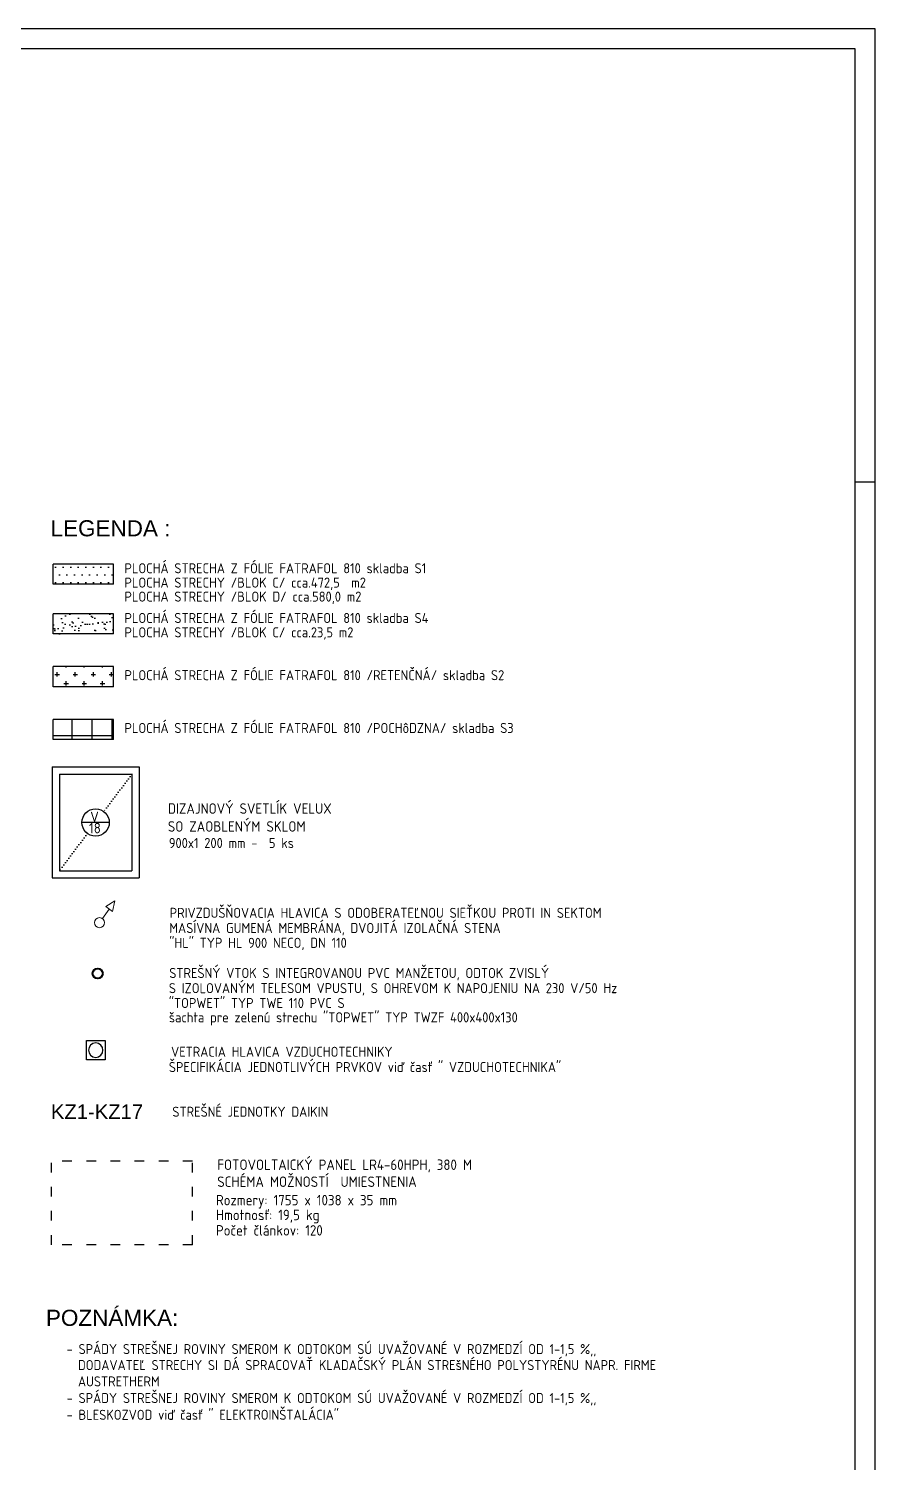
# Model space of a CAD drawing. Extents: x 4511820 to 5180432, y -1526536 to -944957.
# Drawn here: x 5159711 to 5170238, y -962788 to -944957 of the extents above; entities that cross this region are included whole.
import ezdxf

# ---------------------------------------------------------------- set-up
doc = ezdxf.new("R2010")
doc.units = 0
doc.header["$MEASUREMENT"] = 0
doc.linetypes.add('ACAD_ISO03W100', pattern=[30, 12, -18])
doc.linetypes.add('ACAD_ISO07W100', pattern=[3.5, 0.5, -3])
for name, color, linetype in [('KÓTY', 4, 'CONTINUOUS'), ('MÚRY', 1, 'CONTINUOUS'), ('OKNÁ', 143, 'CONTINUOUS'), ('TENKÁ', 7, 'CONTINUOUS'), ('ZZ-chladenie', 133, 'CONTINUOUS'), ('ZZ-elektro', 221, 'CONTINUOUS'), ('zz-vetr', 52, 'CONTINUOUS'), ('ŠRAFY', 82, 'CONTINUOUS')]:
    doc.layers.add(name, color=color, linetype=linetype)
doc.layers.add('zz-kanal-daždová', color=136, linetype='CONTINUOUS', lineweight=40)
doc.layers.add('zz-kanal-splaskova', color=37, linetype='CONTINUOUS', lineweight=18)
doc.styles.add('ARIAL', font='arial.ttf')
doc.styles.add('Style-Arial', font='arial.ttf')
doc.styles.add('STYLE1', font='isocp.shx')

msp = doc.modelspace()

# ---------------------------------------------------------------- hatches: boundary and pattern name
at = {"layer": 'ŠRAFY', "ltscale": 0.25}
h = msp.add_hatch(dxfattribs=at)
h.set_pattern_fill('DOTS', color=256, scale=1500)
h.paths.add_polyline_path([(5160767.146, -951615.395), (5160017.146, -951615.395), (5160017.146, -951865.395), (5160767.146, -951865.395)])
h = msp.add_hatch(dxfattribs=at)
h.set_pattern_fill('AR-SAND', color=256, scale=80)
h.set_pattern_definition([(37.5, (0, 12046.26), (-5.0394686, 154.1459015), [0, -121.6, 0, -136, 0, -130]), (7.5, (0, 12046.26), (141.5821364, 225.771685), [0, -65.6, 0, -109.6, 0, -42]), (327.5, (-98.4, 12046.26), (249.131349, 0.4527243), [0, -40, 0, -144, 0, -188]), (317.5, (-98.4, 12046.26), (240.490128, 70.214045), [0, -20, 0, -94.4, 0, -108])])
h.paths.add_polyline_path([(5160767.146, -952234.108), (5160017.146, -952234.108), (5160017.146, -952484.108), (5160767.146, -952484.108)])
h = msp.add_hatch(dxfattribs=at)
h.set_pattern_fill('CROSS', color=256, scale=450)
h.paths.add_polyline_path([(5160767.146, -952891.396), (5160017.146, -952891.396), (5160017.146, -953141.396), (5160767.146, -953141.396)])
h = msp.add_hatch(dxfattribs=at)
h.set_pattern_fill('NET', color=256, scale=2000)
h.paths.add_polyline_path([(5160767.146, -953548.684), (5160017.146, -953548.684), (5160017.146, -953798.684), (5160767.146, -953798.684)])

# ---------------------------------------------------------------- linework, layer by layer
at = {"layer": 'KÓTY', "linetype": 'ACAD_ISO07W100', "ltscale": 10}
for p, q in [((5160993.797, -954229.641), (5160645.797, -954693.641)), ((5160441.797, -954965.641), (5160093.797, -955429.641))]:
    msp.add_line(p, q, dxfattribs=at)
at = {"layer": 'MÚRY', "ltscale": 0.25}
for p, q in [((5160767.146, -951615.395), (5160017.146, -951615.395)), ((5160767.146, -951865.395), (5160017.146, -951865.395)), ((5160767.146, -952234.108), (5160017.146, -952234.108)), ((5160767.146, -952484.108), (5160017.146, -952484.108)), ((5160767.146, -952891.396), (5160017.146, -952891.396)), ((5160767.146, -953141.396), (5160017.146, -953141.396)), ((5160767.146, -953548.684), (5160017.146, -953548.684)), ((5160767.146, -953798.684), (5160017.146, -953798.684))]:
    msp.add_line(p, q, dxfattribs=at)
at = {"layer": 'OKNÁ', "ltscale": 0.25}
for p, q in [((5160017.146, -951865.395), (5160017.146, -951615.395)), ((5160767.146, -951865.395), (5160767.146, -951615.395)), ((5160017.146, -952484.108), (5160017.146, -952234.108)), ((5160767.146, -952484.108), (5160767.146, -952234.108)), ((5160017.146, -953141.396), (5160017.146, -952891.396)), ((5160767.146, -953141.396), (5160767.146, -952891.396)), ((5160017.146, -953798.684), (5160017.146, -953548.684)), ((5160767.146, -953798.684), (5160767.146, -953548.684))]:
    msp.add_line(p, q, dxfattribs=at)
at = {"layer": 'TENKÁ', "color": 7}
for p, q in [((5170238, -944957.036), (5090643, -944957.036)), ((5170238, -980292.373), (5170238, -944957.036)), ((5169988, -945207.036), (5090893, -945207.036)), ((5169988, -980042.373), (5169988, -945207.036))]:
    msp.add_line(p, q, dxfattribs=at)
at = {"layer": 'TENKÁ', "ltscale": 0.25}
for p, q in [((5169988, -950592.373), (5170238, -950592.373)), ((5160713.797, -954829.641), (5160373.797, -954829.641))]:
    msp.add_line(p, q, dxfattribs=at)
at = {"layer": 'TENKÁ'}
for p, q in [((5160003.797, -954139.641), (5161083.797, -954139.641)), ((5160003.797, -954139.641), (5160003.797, -955519.641)), ((5160093.797, -954229.641), (5160993.797, -954229.641)), ((5160093.797, -954229.641), (5160093.797, -955429.641)), ((5160993.797, -954229.641), (5160993.797, -955429.641)), ((5161083.797, -954139.641), (5161083.797, -955519.641)), ((5160003.797, -955519.641), (5161083.797, -955519.641)), ((5160093.797, -955429.641), (5160993.797, -955429.641))]:
    msp.add_line(p, q, dxfattribs=at)
at = {"layer": 'TENKÁ', "ltscale": 0.25}
msp.add_circle((5160543.797, -954829.641), 170, dxfattribs=at)
at = {"layer": 'ZZ-elektro', "linetype": 'ACAD_ISO03W100', "lineweight": 30, "ltscale": 10}
for p, q in [((5159993.709, -960081.848), (5159993.709, -959043.848)), ((5159993.709, -960081.848), (5159993.709, -959043.848)), ((5159993.709, -960081.848), (5159993.709, -959043.848)), ((5161748.709, -959043.848), (5159993.709, -959043.848)), ((5161748.709, -960081.848), (5161748.709, -959043.848)), ((5161748.709, -960081.848), (5161748.709, -959043.848)), ((5161748.709, -960081.848), (5159993.709, -960081.848)), ((5161748.709, -960081.848), (5159993.709, -960081.848)), ((5161748.709, -960081.848), (5159993.709, -960081.848))]:
    msp.add_line(p, q, dxfattribs=at)
at = {"layer": 'zz-kanal-daždová'}
msp.add_circle((5160569.455, -956708.352), 62.5, dxfattribs=at)
at = {"layer": 'zz-kanal-splaskova'}
for p, q in [((5160711.717, -955906.345), (5160628.265, -956024.618)), ((5160784.235, -955803.569), (5160669.725, -955876.715)), ((5160753.71, -955935.974), (5160669.725, -955876.715)), ((5160784.235, -955803.569), (5160753.71, -955935.974))]:
    msp.add_line(p, q, dxfattribs=at)
msp.add_circle((5160592.232, -956075.685), 62.5, dxfattribs=at)
at = {"layer": 'zz-vetr'}
msp.add_lwpolyline([(5160428.806, -957542.048), (5160660.659, -957542.048), (5160660.659, -957781.779), (5160428.806, -957781.779)], close=True, dxfattribs=at)
for start, end in [(90.0000045, 270.0000006), (269.9999994, 89.9999955)]:
    msp.add_arc((5160544.732, -957661.913), 90, start, end, dxfattribs=at)

# ---------------------------------------------------------------- texts
at = {"layer": 'TENKÁ', "color": 0, "ltscale": 0.25, "style": 'Style-Arial'}
for s, p in [('LEGENDA :', (5159983.365, -951270.67)), ('POZNÁMKA:', (5159925.987, -961090.481))]:
    msp.add_text(s, height=200, dxfattribs=at).set_placement(p)
at = {"layer": 'TENKÁ', "ltscale": 0.25, "style": 'STYLE1'}
for s, p in [('PLOCHÁ STRECHA Z FÓLIE FATRAFOL 810 skladba S1', (5160902.356, -951730.347)), ('PLOCHA STRECHY /BLOK C/ cca.472,5  m2 ', (5160902.356, -951908.812)), ('PLOCHA STRECHY /BLOK D/ cca.580,0 m2 ', (5160902.356, -952083.097)), ('PLOCHÁ STRECHA Z FÓLIE FATRAFOL 810 skladba S4', (5160902.356, -952349.06)), ('PLOCHA STRECHY /BLOK C/ cca.23,5 m2 ', (5160902.356, -952527.525)), ('PLOCHÁ STRECHA Z FÓLIE FATRAFOL 810 /RETENČNÁ/ skladba S2', (5160902.356, -953060.201)), ('PLOCHÁ STRECHA Z FÓLIE FATRAFOL 810 /POCHôDZNA/ skladba S3', (5160902.356, -953717.489)), ('900x1 200 mm -  5 ks', (5161453.806, -955147.374)), ('PRIVZDUŠŇOVACIA HLAVICA S ODOBERATEĽNOU SIEŤKOU PROTI IN SEKTOM', (5161464.695, -956016.223)), ('MASÍVNA GUMENÁ MEMBRÁNA, DVOJITÁ IZOLAČNÁ STENA', (5161459.292, -956204.841)), ('"HL" TYP HL 900 NECO, DN 110 ', (5161459.292, -956389.257)), ('STREŠNÝ VTOK S INTEGROVANOU PVC MANŽETOU, ODTOK ZVISLÝ', (5161459.4, -956764.362)), ('S IZOLOVANÝM TELESOM VPUSTU, S OHREVOM K NAPOJENIU NA 230 V/50 Hz', (5161453.996, -956952.98)), ('"TOPWET" TYP TWE 110 PVC S', (5161453.996, -957137.396)), ('šachta pre zelenú strechu "TOPWET" TYP TWZF 400x400x130', (5161453.996, -957315.618)), ('VETRACIA HLAVICA VZDUCHOTECHNIKY', (5161481.807, -957744.432)), ('ŠPECIFIKÁCIA JEDNOTLIVÝCH PRVKOV viď časť " VZDUCHOTECHNIKA"', (5161453.996, -957934.151)), ('STREŠNÉ JEDNOTKY DAIKIN', (5161497.694, -958490.296)), ('- SPÁDY STREŠNEJ ROVINY SMEROM K ODTOKOM SÚ UVAŽOVANÉ V ROZMEDZÍ OD 1-1,5 %,, ', (5160183.279, -961441.969)), ('DODAVATEĽ STRECHY SI DÁ SPRACOVAŤ KLADAČSKÝ PLÁN STREšNÉHO POLYSTYRÉNU NAPR. FIRME', (5160324.497, -961640.804)), ('AUSTRETHERM', (5160324.497, -961844.157)), ('- SPÁDY STREŠNEJ ROVINY SMEROM K ODTOKOM SÚ UVAŽOVANÉ V ROZMEDZÍ OD 1-1,5 %,, ', (5160183.279, -962050.97)), ('- BLESKOZVOD viď časť " ELEKTROINŠTALÁCIA"', (5160183.279, -962259.487))]:
    msp.add_text(s, height=125, dxfattribs=at).set_placement(p)
at = {"layer": 'TENKÁ', "linetype": 'Continuous', "style": 'STYLE1'}
for s, p in [('DIZAJNOVÝ SVETLÍK VELUX', (5161441.667, -954722.064)), ('SO ZAOBLENÝM SKLOM', (5161441.667, -954944.056)), ('FOTOVOLTAICKÝ PANEL LR4-60HPH, 380 M', (5162055.963, -959151.637, -0.039)), ('SCHÉMA MOŽNOSTÍ  UMIESTNENIA ', (5162055.963, -959362.776, -0.039)), ('Rozmery: 1755 x 1038 x 35 mm', (5162039.399, -959591.789, -0.039)), ('Hmotnosť: 19,5 kg', (5162039.399, -959776.315, -0.039)), ('Počet článkov: 120', (5162039.399, -959967.818, -0.039))]:
    msp.add_text(s, height=130, dxfattribs=at).set_placement(p)
at = {"layer": 'TENKÁ', "style": 'STYLE1'}
for s, p in [('18', (5160462.267, -954964.777)), ('V', (5160477.767, -954826.141))]:
    msp.add_text(s, height=130, dxfattribs=at).set_placement(p)
at = {"layer": 'ZZ-chladenie', "style": 'ARIAL'}
msp.add_text('KZ1-KZ17', height=180, dxfattribs=at).set_placement((5159987.67, -958517.176))

doc.saveas('drawing.dxf')
